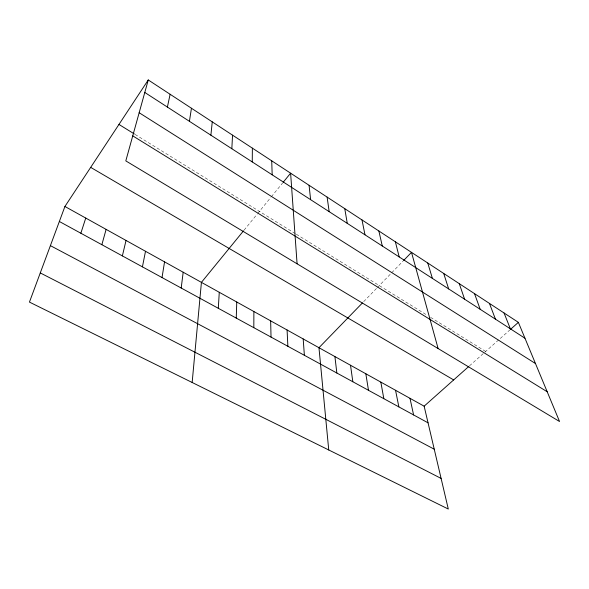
<?xml version="1.0" encoding="UTF-8"?>
<svg xmlns="http://www.w3.org/2000/svg" width="589" height="589" viewBox="0 0 589 589"><rect width="100%" height="100%" fill="white"/><g stroke="black" fill="none" stroke-linecap="round" stroke-linejoin="round"><path stroke-width="0.44" stroke-dasharray="2.94 2.21" d="M244.074 230.166L257.121 214.19M257.695 213.49L270.756 197.492M271.338 196.785L282.794 182.759M363.671 301.656L376.754 288.176M377.38 287.528L391.081 273.414M391.707 272.766L402.994 261.141M469.477 365.85L509.89 329.906M135.102 134.432L295.545 233.759M296.304 234.231L426.767 314.997M430.566 317.346L485.66 351.456"/><path stroke-width="0.88" d="M253.822 327.69L253.881 311.529M252.254 161.938L252.372 148.141M236.248 318.089L236.763 302.01M231.83 148.73L232.552 135.161M218.298 308.29L219.277 292.291M192.154 382.489L201.423 282.367L243.507 230.851M210.891 135.198L212.254 121.864M181.198 288.028L183.186 272.228M189.422 121.312L191.447 108.236M162.027 277.559L164.552 261.862M142.428 266.854L145.505 251.275M167.394 107.073L170.125 94.277M122.372 255.906L126.031 240.452M148.259 79.957L125.803 160.893L559.55 421.518L518.372 322.36L148.259 79.957L64.923 206.481L29.45 302.098L448.295 509.043L424.139 406.182L64.923 206.481M101.853 244.7L106.123 229.379M80.855 233.229L85.758 218.063M283.353 182.075L290.613 173.188L297.084 263.813M362.441 302.923L318.966 347.716L328.743 449.974M403.598 260.515L411.505 252.364L438.12 348.555M424.139 406.182L468.815 366.446M510.545 329.325L518.372 322.36M40.273 272.921L441.109 478.43M50.396 245.635L434.24 449.201M59.356 221.493L428.048 422.828M90.684 167.372L453.663 379.92M132.746 135.868L547.196 391.766M118.963 124.441L134.336 133.953M139.166 112.727L535.475 363.546M144.791 92.458L524.968 338.248M504.059 312.987L510.361 328.809M489.444 303.409L495.445 319.157M474.52 293.639L480.197 309.299M459.273 283.655L464.611 299.227M443.701 273.451L448.678 288.927M427.776 263.025L432.392 278.398M395.366 241.792L399.187 256.929M378.867 230.991L382.276 245.996M409.988 398.311L413.596 414.936M362.007 219.947L364.981 234.812M395.55 390.293L398.863 406.889M380.84 382.106L383.829 398.679M344.756 208.653L347.274 223.371M365.828 373.765L368.486 390.301M327.123 197.101L329.163 211.657M350.521 365.254L352.833 381.753M334.905 356.573L336.849 373.028M309.078 185.285L310.617 199.671M303.188 338.94L304.373 355.292M287.086 329.987L287.874 346.28M271.72 160.812L272.177 174.823M270.653 320.85L271.028 337.085"/></g></svg>
